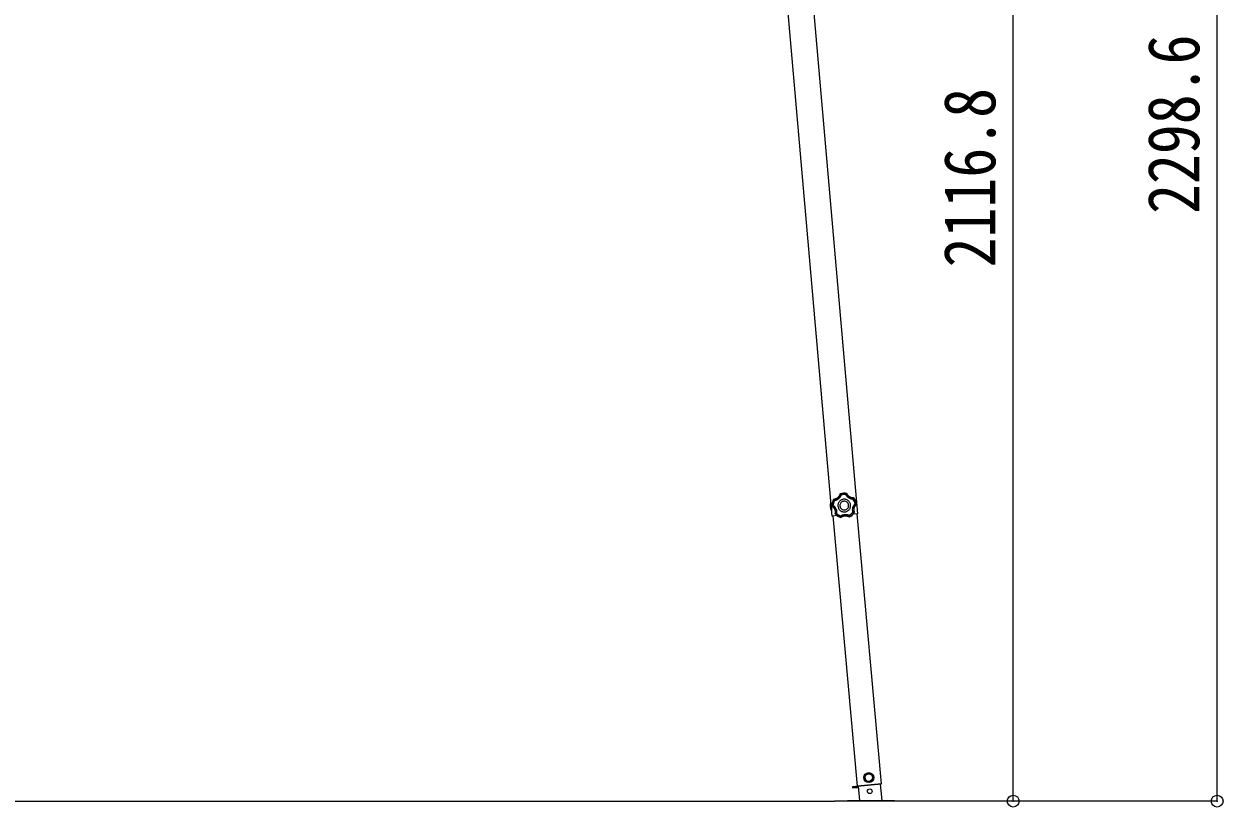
# Model space of a CAD drawing. Units: millimetres at full size. Extents: x -5590 to 5652, y -3902 to 3858.
# Drawn here: x -3517 to -1477, y -1048 to 285 of the extents above; entities that cross this region are included whole.
import ezdxf
from ezdxf.enums import TextEntityAlignment as Align

# ---------------------------------------------------------------- set-up
doc = ezdxf.new("R2010")
doc.units = ezdxf.units.MM
doc.header["$LTSCALE"] = 20
doc.header["$PDMODE"] = 32
doc.header["$PDSIZE"] = 20
for name, color, linetype, lineweight in [('0-0_0', 7, 'Continuous', 9), ('0-A_寸法', 6, 'Continuous', 9), ('1-4_DIM2', 4, 'Continuous', 9)]:
    doc.layers.add(name, color=color, linetype=linetype, lineweight=lineweight)
doc.styles.add('ＭＳ ゴシック', font='')
doc.styles.get('ＭＳ ゴシック').set_extended_font_data('MS Gothic')

msp = doc.modelspace()

# ---------------------------------------------------------------- linework, layer by layer
at = {"layer": '0-0_0'}
msp.add_line((-4147.11, -1037.55), (-2137.76, -1037.55), dxfattribs=at)
at = {"layer": '0-A_寸法'}
for p, q in [((-1486.52, -1037.55), (-1486.52, 1261.01)), ((-1833.63, -1037.55), (-1833.63, 1079.24)), ((-2115.44, -1037.55), (-2137.76, -1037.55)), ((-1833.63, -1037.55), (-2115.44, -1037.55)), ((-1486.52, -1037.55), (-2035.44, -1037.55))]:
    msp.add_line(p, q, dxfattribs=at)
for p in [(-1833.63, -1037.55), (-1486.52, -1037.55)]:
    msp.add_point(p, dxfattribs=at)
at = {"layer": '1-4_DIM2'}
for p, q in [((-2141.67, -552.45), (-2281.12, 1041.46)), ((-2144.36, -529.7), (-2143.65, -529.65)), ((-2144.36, -529.7), (-2143.91, -536.18)), ((-2143.65, -529.65), (-2142.74, -542.62)), ((-2139.08, -524.05), (-2139.46, -524.3)), ((-2139.08, -524.05), (-2139.46, -524.3)), ((-2139.19, -524.58), (-2139.46, -524.3)), ((-2138.81, -524.33), (-2139.19, -524.58)), ((-2138.81, -524.33), (-2139.19, -524.58)), ((-2139.08, -524.05), (-2138.81, -524.33)), ((-2128.11, -514.78), (-2128.42, -515.11)), ((-2128.11, -514.78), (-2128.42, -515.11)), ((-2128.19, -515.42), (-2128.42, -515.11)), ((-2127.87, -515.09), (-2128.19, -515.42)), ((-2127.87, -515.09), (-2128.19, -515.42)), ((-2128.11, -514.78), (-2127.87, -515.09)), ((-2117.21, -514.34), (-2117.02, -514)), ((-2116.85, -514.63), (-2117.21, -514.34)), ((-2116.85, -514.62), (-2117.21, -514.34)), ((-2116.66, -514.28), (-2117.02, -514)), ((-2116.66, -514.28), (-2117.02, -514)), ((-2116.66, -514.28), (-2116.85, -514.62)), ((-2105.09, -521.97), (-2104.87, -521.66)), ((-2104.68, -522.17), (-2105.09, -521.97)), ((-2104.68, -522.17), (-2105.09, -521.97)), ((-2104.46, -521.85), (-2104.87, -521.66)), ((-2104.46, -521.85), (-2104.87, -521.66)), ((-2104.46, -521.85), (-2104.68, -522.17)), ((-2143.46, -542.67), (-2143.91, -536.18)), ((-2143.46, -542.67), (-2142.74, -542.62)), ((-2142.15, -535.08), (-2141.78, -534.96)), ((-2142.15, -535.08), (-2141.93, -535.48)), ((-2142.15, -535.08), (-2141.93, -535.48)), ((-2141.56, -535.36), (-2141.93, -535.48)), ((-2141.78, -534.96), (-2141.56, -535.36)), ((-2141.78, -534.96), (-2141.56, -535.36)), ((-2136.72, -548.38), (-2136.37, -548.21)), ((-2136.72, -548.38), (-2136.59, -548.82)), ((-2136.72, -548.38), (-2136.59, -548.82)), ((-2136.24, -548.66), (-2136.59, -548.82)), ((-2136.37, -548.21), (-2136.24, -548.66)), ((-2136.37, -548.21), (-2136.24, -548.66)), ((-2097.84, -548.61), (-2106.21, -549.34)), ((-2104.25, -546.42), (-2104.19, -545.96)), ((-2104.25, -546.42), (-2104.19, -545.96)), ((-2103.88, -546.53), (-2104.25, -546.42)), ((-2104.19, -545.96), (-2103.82, -546.08)), ((-2103.88, -546.53), (-2103.82, -546.08)), ((-2103.88, -546.53), (-2103.82, -546.08)), ((-2100.83, -532.51), (-2100.67, -532.08)), ((-2100.83, -532.51), (-2100.67, -532.08)), ((-2100.45, -532.58), (-2100.83, -532.51)), ((-2100.67, -532.08), (-2100.29, -532.15)), ((-2100.45, -532.58), (-2100.29, -532.15)), ((-2100.45, -532.58), (-2100.29, -532.15)), ((-2057.85, -1008.36), (-2099.28, -548.73)), ((-2133.31, -551.72), (-2141.67, -552.45)), ((-2098.67, -1012.26), (-2140.12, -552.3)), ((-2127.18, -554.32), (-2126.73, -554.24)), ((-2127.18, -554.32), (-2126.72, -554.24)), ((-2127.17, -554.71), (-2127.18, -554.32)), ((-2127.17, -554.71), (-2126.72, -554.63)), ((-2127.17, -554.71), (-2126.72, -554.63)), ((-2126.72, -554.24), (-2126.72, -554.63)), ((-2112.9, -553.27), (-2112.44, -553.29)), ((-2112.85, -553.65), (-2112.9, -553.27)), ((-2112.9, -553.27), (-2112.44, -553.29)), ((-2112.85, -553.65), (-2112.39, -553.67)), ((-2112.85, -553.66), (-2112.39, -553.68)), ((-2112.44, -553.29), (-2112.39, -553.67)), ((-2097.26, -1012.1), (-2107.13, -1012.97)), ((-2107.13, -1012.97), (-2097.26, -1012.11)), ((-2107.13, -1012.97), (-2106.95, -1014.96)), ((-2097.09, -1014.1), (-2106.95, -1014.96)), ((-2057.85, -1008.36), (-2098.7, -1011.93)), ((-2098.69, -1011.93), (-2057.85, -1008.36)), ((-2097.29, -1011.81), (-2095.12, -1036.65)), ((-2056.77, -1036.65), (-2059.23, -1008.48)), ((-2115.44, -1036.65), (-2035.44, -1036.65)), ((-2115.44, -1037.55), (-2115.44, -1036.65)), ((-2035.44, -1036.65), (-2035.44, -1037.55))]:
    msp.add_line(p, q, dxfattribs=at)
for points in [[(-2097.84, -548.61), (-2237.29, 1045.3), (-2281.12, 1041.46)], [(-2139.46, -524.3), (-2140.67, -526.84), (-2141.53, -529.51), (-2142.02, -532.27), (-2142.15, -535.08)], [(-2139.46, -524.3), (-2140.67, -526.84), (-2141.53, -529.51), (-2142.02, -532.27), (-2142.15, -535.08)], [(-2139.19, -524.58), (-2140.35, -527.03), (-2141.17, -529.6), (-2141.65, -532.25), (-2141.78, -534.96)], [(-2139.19, -524.58), (-2139.18, -524.59), (-2139.17, -524.61), (-2139.14, -524.64), (-2139.11, -524.68), (-2139.08, -524.72), (-2139.04, -524.77), (-2138.99, -524.83), (-2138.93, -524.9), (-2138.87, -524.97), (-2138.81, -525.05), (-2138.73, -525.14), (-2138.57, -525.32), (-2138.4, -525.51), (-2138.26, -525.67), (-2138.17, -525.78), (-2138.08, -525.88), (-2137.98, -525.99), (-2137.88, -526.1), (-2137.78, -526.21), (-2139.22, -530.08), (-2139.77, -534.18)], [(-2128.42, -515.11), (-2128.63, -515.75), (-2128.87, -516.37), (-2129.1, -516.91), (-2129.25, -517.21), (-2129.4, -517.51), (-2129.57, -517.8), (-2129.74, -518.1), (-2129.92, -518.38), (-2130.54, -519.27), (-2131.41, -520.27), (-2132.39, -521.19), (-2133.46, -522), (-2134.61, -522.68), (-2135.59, -523.14), (-2135.9, -523.27), (-2136.21, -523.39), (-2136.53, -523.5), (-2136.85, -523.6), (-2137.18, -523.69), (-2137.75, -523.83), (-2138.41, -523.96), (-2139.08, -524.05)], [(-2138.81, -524.33), (-2138.15, -524.24), (-2137.5, -524.11), (-2136.93, -523.97), (-2136.61, -523.88), (-2136.29, -523.78), (-2135.98, -523.67), (-2135.67, -523.55), (-2135.36, -523.43), (-2134.86, -523.21), (-2134.28, -522.91), (-2133.71, -522.59), (-2133.4, -522.39), (-2133.12, -522.21), (-2132.85, -522.02), (-2132.59, -521.82), (-2132.33, -521.62), (-2131.82, -521.19), (-2130.89, -520.26), (-2130.06, -519.23), (-2129.53, -518.43), (-2129.2, -517.86), (-2128.9, -517.27), (-2128.63, -516.67), (-2128.4, -516.05), (-2128.19, -515.42)], [(-2138.81, -524.33), (-2138.8, -524.34), (-2138.79, -524.36), (-2138.78, -524.39), (-2138.75, -524.44), (-2138.73, -524.49), (-2138.7, -524.55), (-2138.66, -524.61), (-2138.63, -524.69), (-2138.58, -524.77), (-2138.54, -524.86), (-2138.48, -524.97), (-2138.37, -525.18), (-2138.24, -525.4), (-2138.14, -525.58), (-2138.07, -525.71), (-2138, -525.83), (-2137.93, -525.95), (-2137.86, -526.08), (-2137.78, -526.21)], [(-2128.19, -515.42), (-2128.16, -515.44), (-2128.08, -515.5), (-2127.97, -515.59), (-2127.82, -515.7), (-2127.64, -515.84), (-2127.45, -515.99), (-2127.23, -516.16), (-2127, -516.35), (-2126.76, -516.55), (-2126.52, -516.75), (-2126.77, -517.41), (-2127.05, -518.04), (-2127.32, -518.6), (-2127.49, -518.9), (-2127.66, -519.2), (-2127.84, -519.5), (-2128.03, -519.8), (-2128.22, -520.09), (-2128.84, -520.93), (-2129.75, -521.96), (-2130.75, -522.91), (-2131.11, -523.21), (-2131.39, -523.42), (-2131.66, -523.63), (-2131.95, -523.83), (-2132.23, -524.03), (-2132.62, -524.27), (-2133.22, -524.62), (-2133.83, -524.93), (-2134.45, -525.22), (-2135.1, -525.48), (-2135.75, -525.71), (-2136.42, -525.91), (-2137.1, -526.07), (-2137.78, -526.21)], [(-2110.38, -533.84), (-2110.51, -532.74), (-2110.75, -531.68), (-2111.09, -530.67), (-2111.52, -529.7), (-2112.04, -528.79), (-2112.64, -527.94), (-2113.32, -527.16), (-2114.07, -526.44), (-2114.88, -525.8), (-2115.75, -525.24), (-2116.68, -524.76), (-2117.65, -524.37), (-2118.67, -524.08), (-2119.72, -523.89), (-2120.8, -523.8), (-2121.9, -523.82), (-2123, -523.95), (-2124.06, -524.19), (-2125.07, -524.53), (-2126.04, -524.96), (-2126.95, -525.48), (-2127.8, -526.08), (-2128.58, -526.76), (-2129.3, -527.51), (-2129.94, -528.32), (-2130.5, -529.19), (-2130.98, -530.12), (-2131.37, -531.09), (-2131.66, -532.11), (-2131.85, -533.16), (-2131.94, -534.24), (-2131.92, -535.34), (-2131.79, -536.44), (-2131.55, -537.5), (-2131.21, -538.51), (-2130.78, -539.48), (-2130.26, -540.39), (-2129.66, -541.24), (-2128.98, -542.02)], [(-2117.02, -514), (-2119.81, -513.63), (-2122.62, -513.64), (-2125.39, -514.02), (-2128.11, -514.77)], [(-2117.02, -514), (-2119.81, -513.63), (-2122.62, -513.64), (-2125.39, -514.02), (-2128.11, -514.78)], [(-2117.21, -514.34), (-2119.89, -514), (-2122.59, -514.01), (-2125.26, -514.37), (-2127.87, -515.09)], [(-2127.87, -515.09), (-2127.84, -515.12), (-2127.78, -515.19), (-2127.69, -515.3), (-2127.57, -515.44), (-2127.43, -515.62), (-2127.27, -515.81), (-2127.09, -516.03), (-2126.91, -516.26), (-2126.71, -516.5), (-2126.52, -516.75)], [(-2118.32, -516.18), (-2122.45, -516.01), (-2126.52, -516.75)], [(-2117.21, -514.34), (-2117.23, -514.38), (-2117.28, -514.46), (-2117.36, -514.58), (-2117.46, -514.74), (-2117.58, -514.93), (-2117.71, -515.14), (-2117.85, -515.38), (-2118, -515.64), (-2118.16, -515.91), (-2118.32, -516.18)], [(-2116.85, -514.63), (-2116.88, -514.66), (-2116.95, -514.72), (-2117.05, -514.82), (-2117.18, -514.96), (-2117.33, -515.12), (-2117.51, -515.3), (-2117.7, -515.5), (-2117.9, -515.72), (-2118.11, -515.94), (-2118.32, -516.18)], [(-2105.09, -521.97), (-2105.11, -522.01), (-2105.14, -522.1), (-2105.19, -522.24), (-2105.25, -522.41), (-2105.32, -522.62), (-2105.41, -522.86), (-2105.51, -523.11), (-2105.61, -523.39), (-2105.73, -523.68), (-2105.85, -523.97), (-2106.55, -523.94), (-2107.25, -523.87), (-2107.95, -523.76), (-2108.64, -523.62), (-2109.32, -523.45), (-2110.32, -523.13), (-2111.6, -522.61), (-2112.83, -521.96), (-2113.36, -521.63), (-2113.65, -521.44), (-2113.94, -521.23), (-2114.22, -521.03), (-2114.5, -520.81), (-2114.83, -520.53), (-2115.35, -520.07), (-2115.85, -519.58), (-2116.33, -519.07), (-2116.78, -518.54), (-2117.2, -517.98), (-2117.6, -517.4), (-2117.98, -516.8), (-2118.32, -516.18)], [(-2116.85, -514.62), (-2116.56, -515.22), (-2116.24, -515.8), (-2115.89, -516.37), (-2115.5, -516.91), (-2115.09, -517.43), (-2114.66, -517.93), (-2114.2, -518.4), (-2113.72, -518.85), (-2113.39, -519.13), (-2113.13, -519.34), (-2112.87, -519.54), (-2112.6, -519.73), (-2112.32, -519.92), (-2111.95, -520.15), (-2110.79, -520.78), (-2109.58, -521.27), (-2108.63, -521.56), (-2108.31, -521.64), (-2107.98, -521.71), (-2107.66, -521.78), (-2107.33, -521.83), (-2107, -521.88), (-2106.42, -521.94), (-2105.76, -521.97), (-2105.09, -521.97)], [(-2104.87, -521.66), (-2105.54, -521.66), (-2106.21, -521.62), (-2106.79, -521.56), (-2107.13, -521.52), (-2107.46, -521.46), (-2107.79, -521.4), (-2108.12, -521.33), (-2108.44, -521.25), (-2109.48, -520.92), (-2110.71, -520.41), (-2111.88, -519.76), (-2112.98, -518.99), (-2113.98, -518.11), (-2114.72, -517.32), (-2114.94, -517.07), (-2115.15, -516.8), (-2115.35, -516.53), (-2115.55, -516.26), (-2115.74, -515.98), (-2116.04, -515.48), (-2116.37, -514.89), (-2116.66, -514.28)], [(-2104.68, -522.17), (-2104.7, -522.21), (-2104.75, -522.29), (-2104.83, -522.41), (-2104.93, -522.57), (-2105.05, -522.76), (-2105.18, -522.97), (-2105.33, -523.2), (-2105.5, -523.45), (-2105.67, -523.71), (-2105.85, -523.97)], [(-2102.77, -531.6), (-2103.88, -527.61), (-2105.85, -523.97)], [(-2100.67, -532.08), (-2101.18, -529.42), (-2102.02, -526.86), (-2103.2, -524.43), (-2104.68, -522.17)], [(-2100.29, -532.15), (-2100.81, -529.39), (-2101.68, -526.72), (-2102.9, -524.2), (-2104.46, -521.85)], [(-2100.29, -532.15), (-2100.81, -529.39), (-2101.68, -526.72), (-2102.9, -524.2), (-2104.45, -521.85)], [(-2141.93, -535.48), (-2141.38, -535.88), (-2140.86, -536.3), (-2140.42, -536.69), (-2140.18, -536.92), (-2139.95, -537.16), (-2139.72, -537.41), (-2139.49, -537.66), (-2139.28, -537.92), (-2138.63, -538.79), (-2137.94, -539.93), (-2137.37, -541.14), (-2136.93, -542.41), (-2136.64, -543.7), (-2136.5, -544.78), (-2136.48, -545.12), (-2136.46, -545.45), (-2136.46, -545.79), (-2136.46, -546.13), (-2136.47, -546.46), (-2136.51, -547.05), (-2136.6, -547.72), (-2136.72, -548.38)], [(-2141.78, -534.96), (-2141.74, -534.94), (-2141.65, -534.9), (-2141.51, -534.85), (-2141.34, -534.78), (-2141.14, -534.7), (-2140.9, -534.6), (-2140.64, -534.5), (-2140.36, -534.4), (-2140.07, -534.29), (-2139.77, -534.18)], [(-2141.56, -535.36), (-2141.52, -535.34), (-2141.45, -535.28), (-2141.33, -535.2), (-2141.18, -535.09), (-2140.99, -534.97), (-2140.78, -534.83), (-2140.55, -534.68), (-2140.3, -534.52), (-2140.04, -534.35), (-2139.77, -534.18), (-2139.23, -534.62), (-2138.71, -535.09), (-2138.27, -535.52), (-2138.03, -535.77), (-2137.8, -536.03), (-2137.57, -536.29), (-2137.34, -536.56), (-2137.13, -536.83), (-2136.52, -537.68), (-2135.82, -538.86), (-2135.23, -540.11), (-2135.05, -540.54), (-2134.93, -540.87), (-2134.82, -541.2), (-2134.72, -541.53), (-2134.62, -541.87), (-2134.51, -542.31), (-2134.37, -542.99), (-2134.25, -543.66), (-2134.17, -544.35), (-2134.12, -545.04), (-2134.11, -545.73), (-2134.13, -546.43), (-2134.18, -547.12), (-2134.27, -547.82)], [(-2136.37, -548.21), (-2136.25, -547.56), (-2136.17, -546.9), (-2136.13, -546.31), (-2136.12, -545.98), (-2136.11, -545.65), (-2136.12, -545.31), (-2136.13, -544.98), (-2136.16, -544.66), (-2136.21, -544.11), (-2136.31, -543.46), (-2136.45, -542.82), (-2136.54, -542.47), (-2136.62, -542.15), (-2136.72, -541.84), (-2136.83, -541.52), (-2136.94, -541.21), (-2137.2, -540.6), (-2137.79, -539.42), (-2138.51, -538.32), (-2139.11, -537.57), (-2139.55, -537.08), (-2140.02, -536.61), (-2140.51, -536.17), (-2141.02, -535.75), (-2141.56, -535.36)], [(-2136.6, -548.82), (-2134.55, -550.76), (-2132.28, -552.4), (-2129.81, -553.72), (-2127.17, -554.71)], [(-2136.59, -548.82), (-2134.55, -550.76), (-2132.28, -552.4), (-2129.81, -553.72), (-2127.17, -554.71)], [(-2136.37, -548.21), (-2136.32, -548.21), (-2136.23, -548.19), (-2136.09, -548.17), (-2135.91, -548.14), (-2135.69, -548.1), (-2135.44, -548.06), (-2135.17, -548), (-2134.88, -547.95), (-2134.57, -547.89), (-2134.27, -547.82)], [(-2136.24, -548.66), (-2136.2, -548.64), (-2136.11, -548.6), (-2135.98, -548.55), (-2135.81, -548.48), (-2135.6, -548.4), (-2135.37, -548.3), (-2135.11, -548.19), (-2134.84, -548.07), (-2134.55, -547.95), (-2134.27, -547.82)], [(-2136.24, -548.66), (-2134.27, -550.51), (-2132.08, -552.08), (-2129.71, -553.36), (-2127.18, -554.32)], [(-2134.27, -547.82), (-2131.02, -550.39), (-2127.29, -552.18)], [(-2128.98, -542.02), (-2128.23, -542.74), (-2127.42, -543.38), (-2126.55, -543.94), (-2125.62, -544.42), (-2124.65, -544.81), (-2123.63, -545.1), (-2122.58, -545.29), (-2121.5, -545.38), (-2120.4, -545.36), (-2119.3, -545.23), (-2118.24, -544.99), (-2117.23, -544.65), (-2116.27, -544.22), (-2115.36, -543.7), (-2114.51, -543.1), (-2113.72, -542.42), (-2113, -541.67), (-2112.36, -540.86), (-2111.8, -539.99), (-2111.32, -539.06), (-2110.93, -538.09), (-2110.64, -537.07), (-2110.45, -536.02), (-2110.36, -534.94), (-2110.38, -533.84)], [(-2126.73, -554.24), (-2126.74, -554.2), (-2126.77, -554.11), (-2126.81, -553.97), (-2126.86, -553.79), (-2126.92, -553.58), (-2126.99, -553.34), (-2127.06, -553.07), (-2127.14, -552.78), (-2127.22, -552.48), (-2127.29, -552.18), (-2126.7, -551.79), (-2126.09, -551.44), (-2125.47, -551.11), (-2124.83, -550.82), (-2124.18, -550.56), (-2123.18, -550.23), (-2121.83, -549.9), (-2120.45, -549.7), (-2119.84, -549.66), (-2119.49, -549.64), (-2119.14, -549.64), (-2118.79, -549.64), (-2118.44, -549.65), (-2118, -549.68), (-2117.31, -549.74), (-2116.62, -549.85), (-2115.93, -549.98), (-2115.25, -550.15), (-2114.58, -550.35), (-2113.91, -550.59), (-2113.26, -550.85), (-2112.62, -551.15)], [(-2112.62, -551.15), (-2109.18, -548.86), (-2106.32, -545.86)], [(-2112.44, -553.29), (-2110.06, -551.99), (-2107.89, -550.39), (-2105.94, -548.53), (-2104.25, -546.42)], [(-2112.39, -553.68), (-2109.91, -552.33), (-2107.65, -550.68), (-2105.63, -548.74), (-2103.88, -546.53)], [(-2112.39, -553.67), (-2109.92, -552.33), (-2107.65, -550.68), (-2105.63, -548.74), (-2103.88, -546.53)], [(-2104.19, -545.96), (-2104.23, -545.96), (-2104.33, -545.96), (-2104.47, -545.96), (-2104.65, -545.95), (-2104.87, -545.95), (-2105.13, -545.94), (-2105.4, -545.92), (-2105.7, -545.91), (-2106.01, -545.89), (-2106.32, -545.86), (-2106.51, -545.18), (-2106.66, -544.5), (-2106.77, -543.8), (-2106.85, -543.1), (-2106.9, -542.4), (-2106.91, -541.35), (-2106.8, -539.97), (-2106.57, -538.6), (-2106.42, -538), (-2106.32, -537.66), (-2106.22, -537.32), (-2106.11, -536.99), (-2105.99, -536.66), (-2105.83, -536.26), (-2105.55, -535.62), (-2105.24, -534.99), (-2104.9, -534.38), (-2104.53, -533.79), (-2104.13, -533.21), (-2103.7, -532.65), (-2103.25, -532.11), (-2102.77, -531.6)], [(-2104.25, -546.42), (-2104.29, -546.41), (-2104.39, -546.39), (-2104.53, -546.35), (-2104.71, -546.31), (-2104.92, -546.25), (-2105.17, -546.19), (-2105.43, -546.12), (-2105.72, -546.04), (-2106.02, -545.95), (-2106.32, -545.86)], [(-2100.83, -532.51), (-2101.31, -532.97), (-2101.76, -533.46), (-2102.19, -533.97), (-2102.59, -534.5), (-2102.96, -535.05), (-2103.3, -535.61), (-2103.61, -536.2), (-2103.88, -536.79), (-2104.05, -537.2), (-2104.17, -537.51), (-2104.27, -537.82), (-2104.38, -538.14), (-2104.47, -538.46), (-2104.58, -538.88), (-2104.81, -540.18), (-2104.91, -541.48), (-2104.89, -542.47), (-2104.87, -542.8), (-2104.84, -543.14), (-2104.8, -543.46), (-2104.75, -543.79), (-2104.69, -544.12), (-2104.56, -544.69), (-2104.39, -545.33), (-2104.19, -545.96)], [(-2103.82, -546.08), (-2104.03, -545.44), (-2104.2, -544.79), (-2104.33, -544.22), (-2104.39, -543.89), (-2104.44, -543.56), (-2104.48, -543.22), (-2104.51, -542.89), (-2104.53, -542.55), (-2104.55, -541.47), (-2104.44, -540.14), (-2104.18, -538.82), (-2103.79, -537.54), (-2103.26, -536.32), (-2102.74, -535.37), (-2102.57, -535.08), (-2102.38, -534.8), (-2102.19, -534.52), (-2101.99, -534.25), (-2101.78, -533.99), (-2101.4, -533.54), (-2100.94, -533.05), (-2100.45, -532.58)], [(-2100.67, -532.08), (-2100.72, -532.07), (-2100.81, -532.05), (-2100.95, -532.01), (-2101.13, -531.97), (-2101.35, -531.91), (-2101.59, -531.85), (-2101.86, -531.79), (-2102.15, -531.73), (-2102.46, -531.66), (-2102.77, -531.6)], [(-2100.83, -532.51), (-2100.87, -532.49), (-2100.96, -532.45), (-2101.08, -532.39), (-2101.25, -532.3), (-2101.45, -532.2), (-2101.68, -532.1), (-2101.93, -531.98), (-2102.2, -531.85), (-2102.48, -531.72), (-2102.77, -531.6)], [(-2127.18, -554.32), (-2127.18, -554.28), (-2127.19, -554.18), (-2127.2, -554.04), (-2127.21, -553.85), (-2127.23, -553.63), (-2127.24, -553.38), (-2127.26, -553.1), (-2127.27, -552.8), (-2127.28, -552.49), (-2127.29, -552.18)], [(-2112.9, -553.27), (-2113.48, -552.96), (-2114.08, -552.68), (-2114.7, -552.43), (-2115.33, -552.21), (-2115.97, -552.03), (-2116.61, -551.88), (-2117.26, -551.77), (-2117.91, -551.69), (-2118.35, -551.66), (-2118.68, -551.64), (-2119.01, -551.64), (-2119.34, -551.64), (-2119.67, -551.65), (-2120.11, -551.68), (-2121.42, -551.86), (-2122.69, -552.17), (-2123.62, -552.49), (-2123.93, -552.61), (-2124.24, -552.75), (-2124.54, -552.89), (-2124.83, -553.04), (-2125.13, -553.19), (-2125.63, -553.49), (-2126.19, -553.85), (-2126.72, -554.24)], [(-2126.72, -554.63), (-2126.18, -554.23), (-2125.62, -553.86), (-2125.11, -553.57), (-2124.81, -553.41), (-2124.51, -553.26), (-2124.21, -553.12), (-2123.9, -552.98), (-2123.59, -552.86), (-2122.56, -552.51), (-2121.26, -552.2), (-2119.93, -552.04), (-2118.59, -552.02), (-2117.27, -552.14), (-2116.2, -552.34), (-2115.88, -552.42), (-2115.55, -552.51), (-2115.23, -552.61), (-2114.91, -552.71), (-2114.59, -552.83), (-2114.05, -553.05), (-2113.44, -553.34), (-2112.85, -553.66)], [(-2112.9, -553.27), (-2112.89, -553.23), (-2112.88, -553.13), (-2112.85, -552.99), (-2112.83, -552.81), (-2112.79, -552.59), (-2112.76, -552.34), (-2112.72, -552.07), (-2112.69, -551.77), (-2112.66, -551.46), (-2112.62, -551.15)], [(-2112.44, -553.29), (-2112.44, -553.25), (-2112.45, -553.15), (-2112.46, -553.01), (-2112.47, -552.82), (-2112.49, -552.6), (-2112.51, -552.35), (-2112.53, -552.07), (-2112.56, -551.77), (-2112.59, -551.47), (-2112.62, -551.15)], [(-2107.13, -1012.97), (-2106.95, -1014.96), (-2097.09, -1014.1)]]:
    msp.add_lwpolyline(points, dxfattribs=at)
for points in [[(-2113.67, -534.07), (-2113.92, -532.57), (-2114.46, -531.19), (-2115.24, -529.97), (-2116.23, -528.93), (-2117.4, -528.09), (-2118.72, -527.49), (-2120.16, -527.15), (-2121.67, -527.11), (-2123.17, -527.36), (-2124.55, -527.9), (-2125.77, -528.68), (-2126.81, -529.67), (-2127.65, -530.84), (-2128.25, -532.16), (-2128.59, -533.59), (-2128.64, -535.11), (-2128.38, -536.61), (-2127.84, -537.99), (-2127.06, -539.21), (-2126.07, -540.25), (-2124.9, -541.09), (-2123.58, -541.69), (-2122.15, -542.03), (-2120.63, -542.08), (-2119.13, -541.82), (-2117.76, -541.28), (-2116.53, -540.5), (-2115.49, -539.51), (-2114.65, -538.34), (-2114.05, -537.02), (-2113.71, -535.59)], [(-2080.03, -990.04), (-2086.18, -994.35), (-2085.53, -1001.83), (-2078.72, -1005), (-2072.58, -1000.69), (-2073.23, -993.22)]]:
    msp.add_lwpolyline(points, close=True, dxfattribs=at)
for centre, radius in [((-2079.38, -997.52), 8.5), ((-2079.38, -997.52), 7.7), ((-2079.38, -997.52), 6.5), ((-2077.74, -1020.74), 4)]:
    msp.add_circle(centre, radius, dxfattribs=at)
msp.add_arc((-2125.04, -534.86), 20, 165.03443, 202.96557, dxfattribs=at)

# ---------------------------------------------------------------- texts
at = {"layer": '0-A_寸法', "color": 7, "style": 'ＭＳ ゴシック', "width": 0.85}
for s, p in [('2298.6', (-1490.52, -38.27)), ('2116.8', (-1837.63, -129.15))]:
    msp.add_text(s, height=87.98, rotation=90, dxfattribs=at).set_placement(p, align=Align.BOTTOM_LEFT)

doc.saveas('drawing.dxf')
